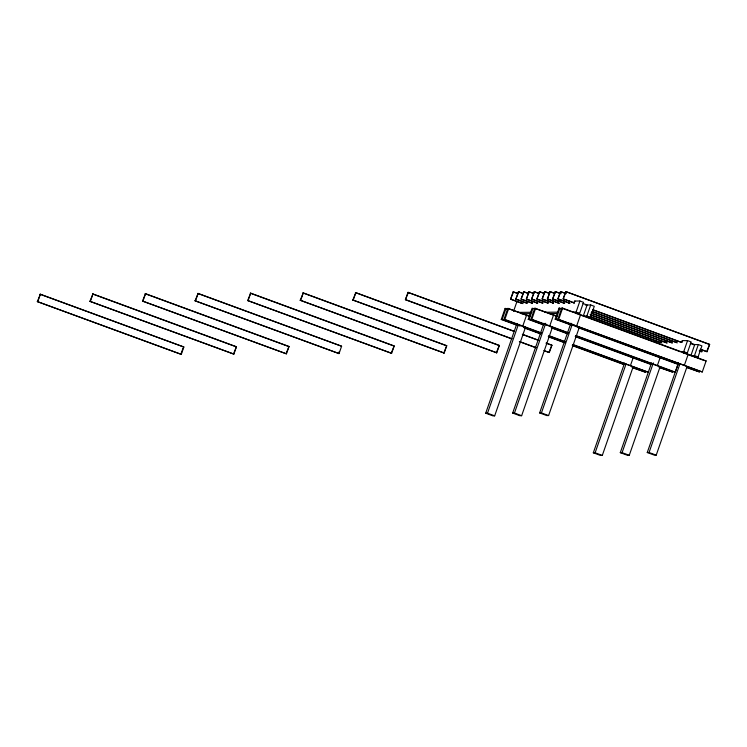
<?xml version="1.0" encoding="UTF-8"?>
<svg xmlns="http://www.w3.org/2000/svg" width="747" height="747" viewBox="0 0 747 747"><rect width="100%" height="100%" fill="white"/><g stroke="black" fill="none" stroke-linecap="round" stroke-linejoin="round"><path stroke-width="1.12" d="M37.35 301.592L40.366 294.225L183.865 347.01L181.297 354.377L37.35 301.592L181.297 354.377M37.798 301.592L40.366 294.225M89.929 301.33L92.945 293.954L236.444 346.748L233.876 354.115L89.929 301.33L233.876 354.115M90.378 301.33L92.945 293.954M142.509 301.069L145.525 293.692L289.024 346.477L286.456 353.845L142.509 301.069L286.456 353.845M142.957 301.06L145.525 293.692M195.088 300.798L198.104 293.422L341.603 346.216L339.035 353.583L195.088 300.798L339.035 353.583M195.537 300.798L198.104 293.422M180.849 354.386L183.052 348.065M247.668 300.537L250.684 293.16L394.183 345.945L391.615 353.322L247.668 300.537L391.615 353.322M248.116 300.527L250.684 293.16M233.428 354.115L236.444 346.748M300.247 300.266L303.263 292.899L446.753 345.684L444.194 353.051L300.247 300.266L444.194 353.051M300.696 300.266L303.263 292.899M286.372 352.799L289.024 346.477M352.817 300.005L355.833 292.628L499.332 345.413L496.764 352.789L352.817 300.005L496.764 352.789M353.275 300.005L355.833 292.628M338.587 353.583L339.315 351.482M511.658 338.821L405.397 299.734L407.965 292.366L514.674 331.453M405.397 299.734L408.413 292.366M391.167 353.322L394.183 345.945M443.737 353.051L446.753 345.684M516.588 325.113L501.256 319.473L505.103 308.418L508.119 309.193M501.256 319.473L502.152 319.473L506.008 308.418M521.509 303.235L510.556 299.211L513.124 291.834L517.951 293.45M541.192 333.162L503.954 319.464L507.801 308.408L529.903 316.196M510.556 299.211L513.572 291.834M503.954 319.464L504.851 319.455L508.698 308.399M496.316 352.789L499.332 345.413M526.766 303.207L515.813 299.183L518.381 291.806L523.217 293.422M515.813 299.183L518.829 291.806M513.525 311.387L517.027 301.33M532.023 303.179L521.07 299.155L523.638 291.778L528.474 293.394M521.07 299.155L524.086 291.778M522.414 301.312L521.322 303.17M525.552 327.158L494.673 415.836L492.88 415.846L485.699 413.203L516.961 323.432M537.289 303.161L526.327 299.127L528.895 291.76L533.731 293.366M526.327 299.127L529.343 291.75M485.699 413.203L487.502 413.194L518.381 324.525M527.671 301.284L526.579 303.142M542.546 303.133L531.593 299.099L534.152 291.732L538.989 293.338M531.593 299.099L534.609 291.732M522.788 326.056L526.635 315.001M532.928 301.256L531.836 303.114M543.555 324.982L528.222 319.342L532.069 308.287L535.076 309.053M528.222 319.342L529.119 319.333L532.966 308.278M547.803 303.105L536.85 299.071L539.418 291.703L544.246 293.31M536.85 299.071L539.866 291.703M568.159 333.022L530.912 319.324L534.768 308.268L556.86 316.065M530.912 319.324L531.817 319.324L535.664 308.268M538.185 301.228L537.093 303.086M553.06 303.077L542.107 299.052L544.675 291.675L549.503 293.282M542.107 299.052L545.123 291.675M543.442 301.2L542.35 303.058M559.41 303.45L547.364 299.024L549.932 291.647L554.76 293.263M547.364 299.024L550.38 291.647M548.251 301.181L547.607 303.03L548.709 301.172M552.519 327.027L521.639 415.696L519.837 415.705L512.666 413.063L543.928 323.302M564.667 303.431L552.621 298.996L555.189 291.619L561.109 293.636M552.621 298.996L555.637 291.619M512.666 413.063L514.459 413.054L545.721 323.292M553.518 301.153L552.864 303.011L553.966 301.144M569.924 303.403L557.878 298.968L560.446 291.601L566.375 293.608M557.878 298.968L560.894 291.591M549.755 325.916L553.602 314.861M558.775 301.125L558.121 302.983L559.223 301.125M571.614 325.244L555.18 319.202L559.036 308.147L562.043 308.922M555.18 319.202L556.085 319.202L559.933 308.137M574.088 302.974L563.135 298.94L565.703 291.573L709.65 344.358L707.082 351.725L700.06 349.307M563.135 298.94L566.151 291.563M564.032 301.097L563.378 302.955L564.48 301.097M557.878 319.193L561.725 308.128L562.631 308.128L706.13 360.913L702.273 371.969L557.878 319.193L702.273 371.969M558.775 319.184L562.631 308.128M549.269 351.473L551.912 345.151L549.344 352.519L544.516 350.913M569.289 301.069L568.644 302.927L569.737 301.069M574.546 301.041L573.901 302.899L574.994 301.041M579.476 326.887L548.597 415.556L546.804 415.565L539.633 412.932L570.885 323.162M572.491 312.087L576.086 312.078L579.933 301.013L583.528 302.339L579.672 313.395L576.077 313.413M539.633 412.932L541.426 412.923L572.305 324.245M576.712 325.785L580.568 314.73M583.005 303.487L587.105 304.991L583.258 316.046L586.853 316.037L590.7 304.972L594.285 306.298L590.438 317.354L586.843 317.372M633.176 366.749L602.297 455.427L600.504 455.437L593.323 452.794L624.585 363.023M593.323 452.794L595.126 452.785L626.005 364.116M630.412 365.647L633.213 357.608M655.679 342.621L656.324 340.763M660.143 366.618L629.263 455.287L627.461 455.296L620.29 452.654L651.552 362.893M620.29 452.654L622.083 452.645L653.345 362.883M661.132 340.744L660.488 342.593L661.59 340.735M657.379 365.507L660.18 357.468M666.399 340.716L665.745 342.574L666.847 340.716M671.656 340.688L671.002 342.546L672.104 340.688M676.913 340.66L676.259 342.518L677.361 340.66M682.17 340.632L681.525 342.49L682.618 340.632M687.1 366.478L656.221 455.147L654.428 455.156L647.257 452.523L678.509 362.753M575.825 335.851L674.41 372.109L675.316 372.109L677.762 365.068M680.115 351.678L683.71 351.66L687.557 340.604L691.152 341.93L687.296 352.986L683.701 353.004M647.257 452.523L649.05 452.514L679.929 363.836M684.336 365.376L688.192 354.321M690.63 343.078L694.729 344.582L690.882 355.637L694.477 355.619L698.324 344.563L701.909 345.889L698.062 356.945L694.467 356.963M699.183 350.95L701.825 351.753L702.563 349.643M706.998 350.679L709.65 344.358M557.804 301.125L560.129 301.116M575.274 301.041L579.933 301.013M585.303 305L590.7 304.972M517.83 312.367L531.817 312.293M544.628 312.237L558.607 312.162M521.425 313.684L530.743 313.637M549.12 313.544L557.542 313.507M529.324 316.326L530.23 316.317M556.291 316.186L557.187 316.186M682.898 340.632L687.557 340.604M183.865 347.01L39.918 294.225M341.603 346.216L197.656 293.431M692.927 344.591L698.324 344.563M705.224 360.922L706.13 360.913M565.703 291.573L709.202 344.358M560.446 291.601L564.825 293.207M555.189 291.619L559.568 293.235M549.932 291.647L554.311 293.263M690.303 343.461L693.384 344.591M544.675 291.675L549.054 293.291M563.583 298.94L574.536 302.965M593.165 309.818L681.89 342.462M700.509 349.307L707.082 351.725M592.707 309.818L681.441 342.462M539.418 291.703L543.797 293.319M558.326 298.968L569.279 302.993M592.287 311.462L676.633 342.481M699.631 350.95L701.825 351.753M591.839 311.462L677.277 342.892M534.152 291.732L538.54 293.338M553.069 298.996L564.022 303.021M591.409 313.096L672.468 342.91M590.961 313.096L672.02 342.92M528.895 291.76L533.283 293.366M547.812 299.015L558.765 303.049M590.532 314.73L667.211 342.938M590.083 314.739L666.763 342.938M523.638 291.778L528.017 293.394M542.555 299.043L553.508 303.077M590.756 316.775L661.954 342.966M590.298 316.775L660.404 342.565M576.086 312.078L579.672 313.395M586.853 316.037L590.438 317.354M683.71 351.66L687.296 352.986M694.477 355.619L698.062 356.945M518.381 291.806L521.667 293.02M537.298 299.071L548.251 303.105M561.725 308.128L571.586 311.76M574.873 312.965L680.031 351.65M682.226 352.453L704.132 360.521M559.036 308.147L561.221 308.95M513.124 291.834L517.503 293.45M532.041 299.099L542.994 303.123M526.784 299.127L537.737 303.151M521.518 299.155L532.48 303.179M516.261 299.173L527.214 303.207M511.004 299.202L523.059 303.637M534.768 308.268L556.674 316.326M556.085 319.202L573.126 325.468M574.023 325.795L678.379 364.191M686.923 367.328L699.575 371.987L686.633 367.561M578.187 327.662L678.967 364.732M507.801 308.408L529.707 316.467M505.103 308.418L508.39 309.632M531.817 319.324L568.234 332.714M575.844 335.515L675.316 372.109M529.119 319.333L543.891 324.768M551.407 327.531L567.711 333.535M575.321 336.327L651.421 364.321M658.901 367.076L672.617 372.118L659.666 367.692M551.221 327.802L567.655 333.844M575.321 336.664L650.908 364.471M504.851 319.455L541.267 332.854M548.877 335.655L565.19 341.65M572.8 344.451L648.349 372.239L572.958 344.843M548.868 335.982L565.292 342.023M502.152 319.473L520.089 326.065M523.358 327.27L540.744 333.666M548.354 336.467L564.667 342.462M572.277 345.263L624.455 364.461M631.934 367.216L645.651 372.258L632.709 367.832M524.263 327.933L540.688 333.984M548.354 336.804L564.788 342.845M572.454 345.665L623.941 364.601M522.34 334.273L538.774 340.315M546.44 343.134L551.912 345.151M407.965 292.366L514.225 331.453M522.984 334.675L538.316 340.315M545.992 343.134L551.463 345.151M405.845 299.734L512.106 338.821M519.772 341.64L536.206 347.691M543.872 350.511L549.344 352.519M519.324 341.64L535.758 347.691M355.385 292.628L498.884 345.422M302.806 292.899L446.304 345.684M250.236 293.16L393.725 345.945M541.426 412.923L548.597 415.556M649.05 452.514L656.221 455.147M514.459 413.054L521.639 415.696M622.083 452.645L629.263 455.287M487.502 413.194L494.673 415.836M595.126 452.785L602.297 455.427M145.077 293.692L288.575 346.477M92.497 293.963L235.996 346.748"/></g></svg>
